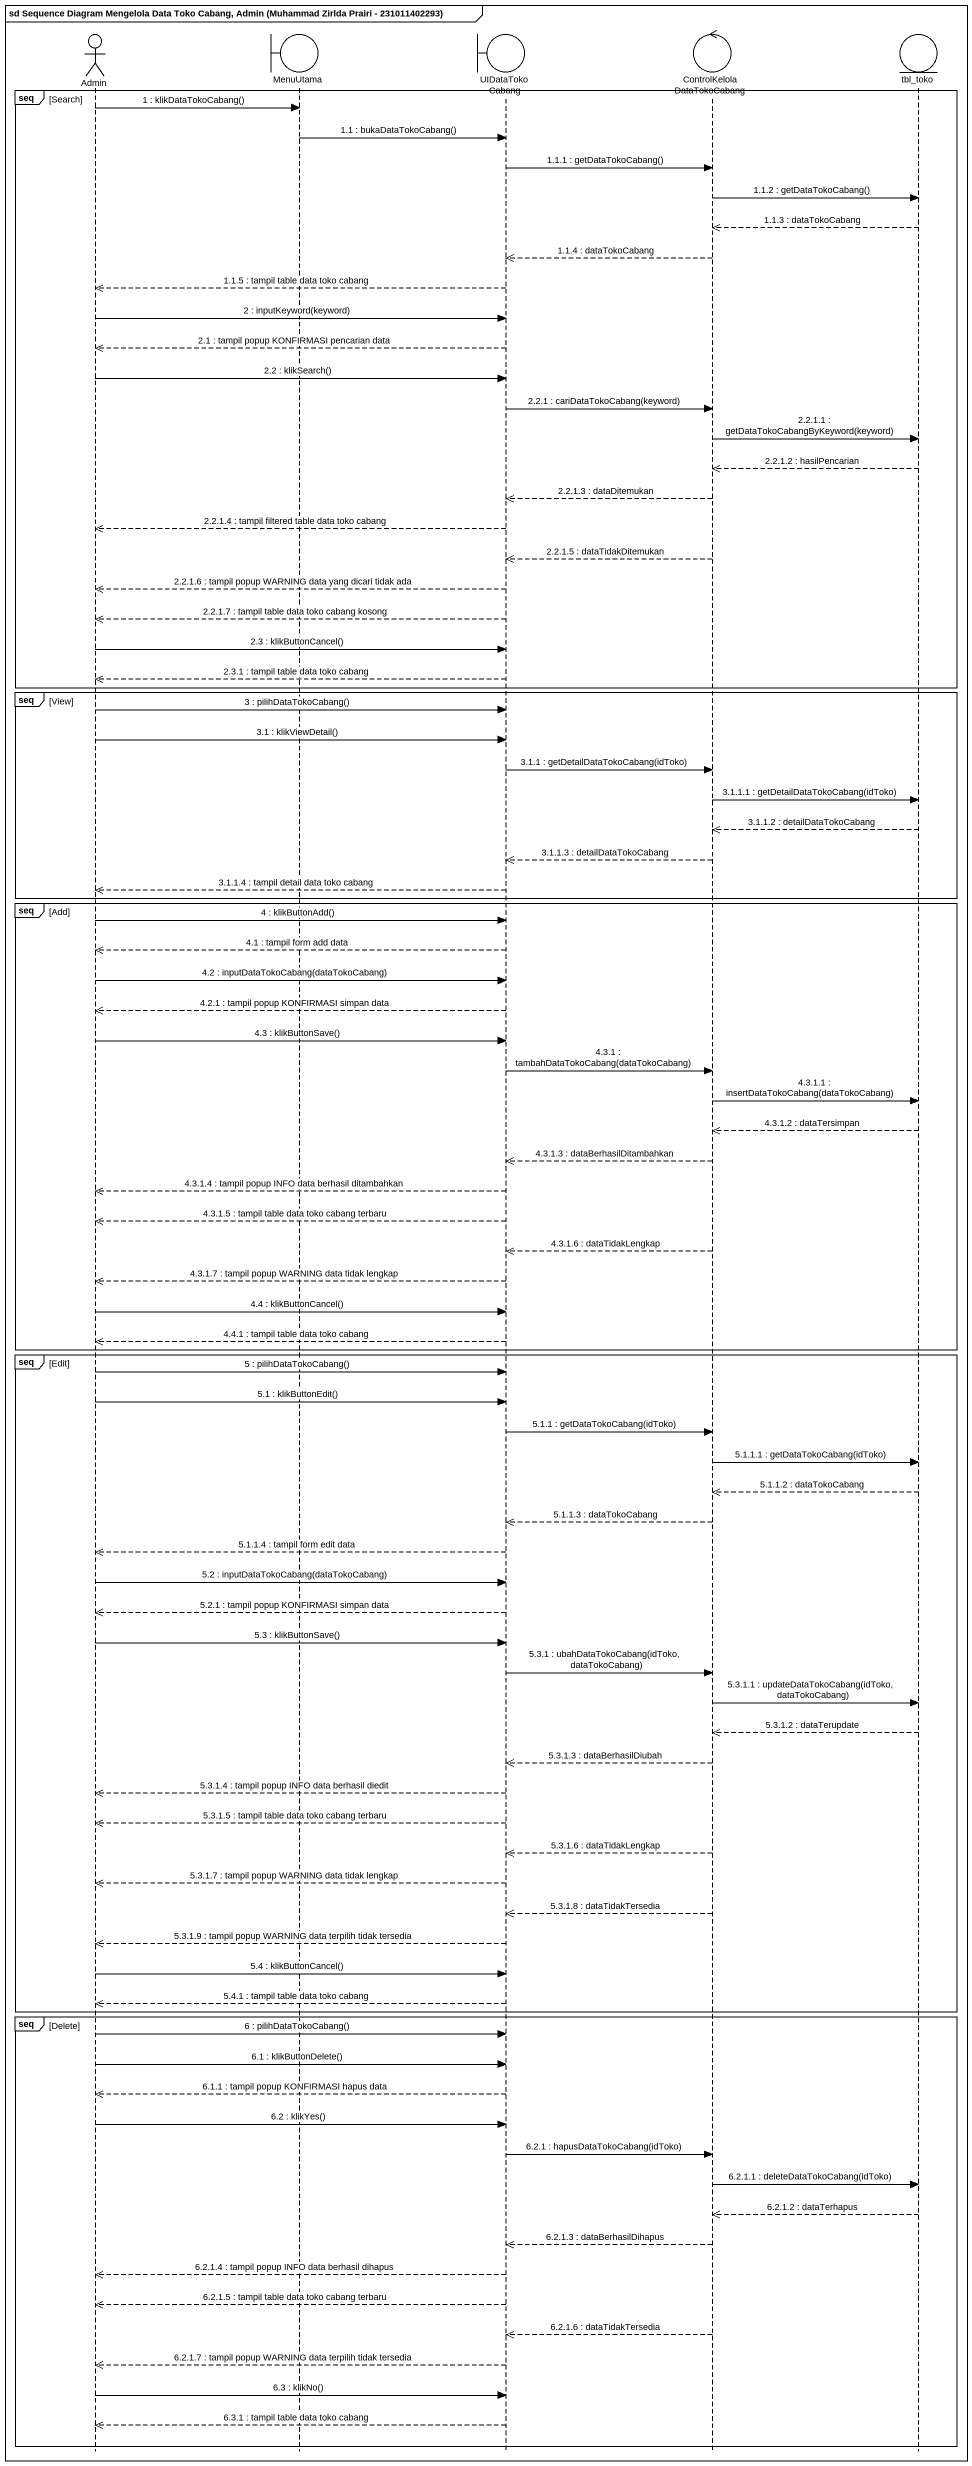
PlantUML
@startuml
mainframe sd Sequence Diagram Mengelola Data Toko Cabang, Admin (Muhammad Zirlda Prairi - 231011402293)
hide footbox
actor Admin
boundary MenuUtama
boundary UIDataTokoCabang
control ControlKelolaDataTokoCabang
entity tbl_toko

group seq [Search]
  Admin -> MenuUtama : 1 : klikDataTokoCabang()
  MenuUtama -> UIDataTokoCabang : 1.1 : bukaDataTokoCabang()
  UIDataTokoCabang -> ControlKelolaDataTokoCabang : 1.1.1 : getDataTokoCabang()
  ControlKelolaDataTokoCabang -> tbl_toko : 1.1.2 : getDataTokoCabang()
  tbl_toko -->> ControlKelolaDataTokoCabang : 1.1.3 : dataTokoCabang
  ControlKelolaDataTokoCabang -->> UIDataTokoCabang : 1.1.4 : dataTokoCabang
  UIDataTokoCabang -->> Admin : 1.1.5 : tampil table data toko cabang
  Admin -> UIDataTokoCabang : 2 : inputKeyword(keyword)
  UIDataTokoCabang -->> Admin : 2.1 : tampil popup KONFIRMASI pencarian data
  Admin -> UIDataTokoCabang : 2.2 : klikSearch()
  UIDataTokoCabang -> ControlKelolaDataTokoCabang : 2.2.1 : cariDataTokoCabang(keyword)
  ControlKelolaDataTokoCabang -> tbl_toko : 2.2.1.1 : getDataTokoCabangByKeyword(keyword)
  tbl_toko -->> ControlKelolaDataTokoCabang : 2.2.1.2 : hasilPencarian
  ControlKelolaDataTokoCabang -->> UIDataTokoCabang : 2.2.1.3 : dataDitemukan
  UIDataTokoCabang -->> Admin : 2.2.1.4 : tampil filtered table data toko cabang
  ControlKelolaDataTokoCabang -->> UIDataTokoCabang : 2.2.1.5 : dataTidakDitemukan
  UIDataTokoCabang -->> Admin : 2.2.1.6 : tampil popup WARNING data yang dicari tidak ada
  UIDataTokoCabang -->> Admin : 2.2.1.7 : tampil table data toko cabang kosong
  Admin -> UIDataTokoCabang : 2.3 : klikButtonCancel()
  UIDataTokoCabang -->> Admin : 2.3.1 : tampil table data toko cabang
end
group seq [View]
  Admin -> UIDataTokoCabang : 3 : pilihDataTokoCabang()
  Admin -> UIDataTokoCabang : 3.1 : klikViewDetail()
  UIDataTokoCabang -> ControlKelolaDataTokoCabang : 3.1.1 : getDetailDataTokoCabang(idToko)
  ControlKelolaDataTokoCabang -> tbl_toko : 3.1.1.1 : getDetailDataTokoCabang(idToko)
  tbl_toko -->> ControlKelolaDataTokoCabang : 3.1.1.2 : detailDataTokoCabang
  ControlKelolaDataTokoCabang -->> UIDataTokoCabang : 3.1.1.3 : detailDataTokoCabang
  UIDataTokoCabang -->> Admin : 3.1.1.4 : tampil detail data toko cabang
end
group seq [Add]
  Admin -> UIDataTokoCabang : 4 : klikButtonAdd()
  UIDataTokoCabang -->> Admin : 4.1 : tampil form add data
  Admin -> UIDataTokoCabang : 4.2 : inputDataTokoCabang(dataTokoCabang)
  UIDataTokoCabang -->> Admin : 4.2.1 : tampil popup KONFIRMASI simpan data
  Admin -> UIDataTokoCabang : 4.3 : klikButtonSave()
  UIDataTokoCabang -> ControlKelolaDataTokoCabang : 4.3.1 : tambahDataTokoCabang(dataTokoCabang)
  ControlKelolaDataTokoCabang -> tbl_toko : 4.3.1.1 : insertDataTokoCabang(dataTokoCabang)
  tbl_toko -->> ControlKelolaDataTokoCabang : 4.3.1.2 : dataTersimpan
  ControlKelolaDataTokoCabang -->> UIDataTokoCabang : 4.3.1.3 : dataBerhasilDitambahkan
  UIDataTokoCabang -->> Admin : 4.3.1.4 : tampil popup INFO data berhasil ditambahkan
  UIDataTokoCabang -->> Admin : 4.3.1.5 : tampil table data toko cabang terbaru
  ControlKelolaDataTokoCabang -->> UIDataTokoCabang : 4.3.1.6 : dataTidakLengkap
  UIDataTokoCabang -->> Admin : 4.3.1.7 : tampil popup WARNING data tidak lengkap
  Admin -> UIDataTokoCabang : 4.4 : klikButtonCancel()
  UIDataTokoCabang -->> Admin : 4.4.1 : tampil table data toko cabang
end
group seq [Edit]
  Admin -> UIDataTokoCabang : 5 : pilihDataTokoCabang()
  Admin -> UIDataTokoCabang : 5.1 : klikButtonEdit()
  UIDataTokoCabang -> ControlKelolaDataTokoCabang : 5.1.1 : getDataTokoCabang(idToko)
  ControlKelolaDataTokoCabang -> tbl_toko : 5.1.1.1 : getDataTokoCabang(idToko)
  tbl_toko -->> ControlKelolaDataTokoCabang : 5.1.1.2 : dataTokoCabang
  ControlKelolaDataTokoCabang -->> UIDataTokoCabang : 5.1.1.3 : dataTokoCabang
  UIDataTokoCabang -->> Admin : 5.1.1.4 : tampil form edit data
  Admin -> UIDataTokoCabang : 5.2 : inputDataTokoCabang(dataTokoCabang)
  UIDataTokoCabang -->> Admin : 5.2.1 : tampil popup KONFIRMASI simpan data
  Admin -> UIDataTokoCabang : 5.3 : klikButtonSave()
  UIDataTokoCabang -> ControlKelolaDataTokoCabang : 5.3.1 : ubahDataTokoCabang(idToko, dataTokoCabang)
  ControlKelolaDataTokoCabang -> tbl_toko : 5.3.1.1 : updateDataTokoCabang(idToko, dataTokoCabang)
  tbl_toko -->> ControlKelolaDataTokoCabang : 5.3.1.2 : dataTerupdate
  ControlKelolaDataTokoCabang -->> UIDataTokoCabang : 5.3.1.3 : dataBerhasilDiubah
  UIDataTokoCabang -->> Admin : 5.3.1.4 : tampil popup INFO data berhasil diedit
  UIDataTokoCabang -->> Admin : 5.3.1.5 : tampil table data toko cabang terbaru
  ControlKelolaDataTokoCabang -->> UIDataTokoCabang : 5.3.1.6 : dataTidakLengkap
  UIDataTokoCabang -->> Admin : 5.3.1.7 : tampil popup WARNING data tidak lengkap
  ControlKelolaDataTokoCabang -->> UIDataTokoCabang : 5.3.1.8 : dataTidakTersedia
  UIDataTokoCabang -->> Admin : 5.3.1.9 : tampil popup WARNING data terpilih tidak tersedia
  Admin -> UIDataTokoCabang : 5.4 : klikButtonCancel()
  UIDataTokoCabang -->> Admin : 5.4.1 : tampil table data toko cabang
end
group seq [Delete]
  Admin -> UIDataTokoCabang : 6 : pilihDataTokoCabang()
  Admin -> UIDataTokoCabang : 6.1 : klikButtonDelete()
  UIDataTokoCabang -->> Admin : 6.1.1 : tampil popup KONFIRMASI hapus data
  Admin -> UIDataTokoCabang : 6.2 : klikYes()
  UIDataTokoCabang -> ControlKelolaDataTokoCabang : 6.2.1 : hapusDataTokoCabang(idToko)
  ControlKelolaDataTokoCabang -> tbl_toko : 6.2.1.1 : deleteDataTokoCabang(idToko)
  tbl_toko -->> ControlKelolaDataTokoCabang : 6.2.1.2 : dataTerhapus
  ControlKelolaDataTokoCabang -->> UIDataTokoCabang : 6.2.1.3 : dataBerhasilDihapus
  UIDataTokoCabang -->> Admin : 6.2.1.4 : tampil popup INFO data berhasil dihapus
  UIDataTokoCabang -->> Admin : 6.2.1.5 : tampil table data toko cabang terbaru
  ControlKelolaDataTokoCabang -->> UIDataTokoCabang : 6.2.1.6 : dataTidakTersedia
  UIDataTokoCabang -->> Admin : 6.2.1.7 : tampil popup WARNING data terpilih tidak tersedia
  Admin -> UIDataTokoCabang : 6.3 : klikNo()
  UIDataTokoCabang -->> Admin : 6.3.1 : tampil table data toko cabang
end
@enduml
